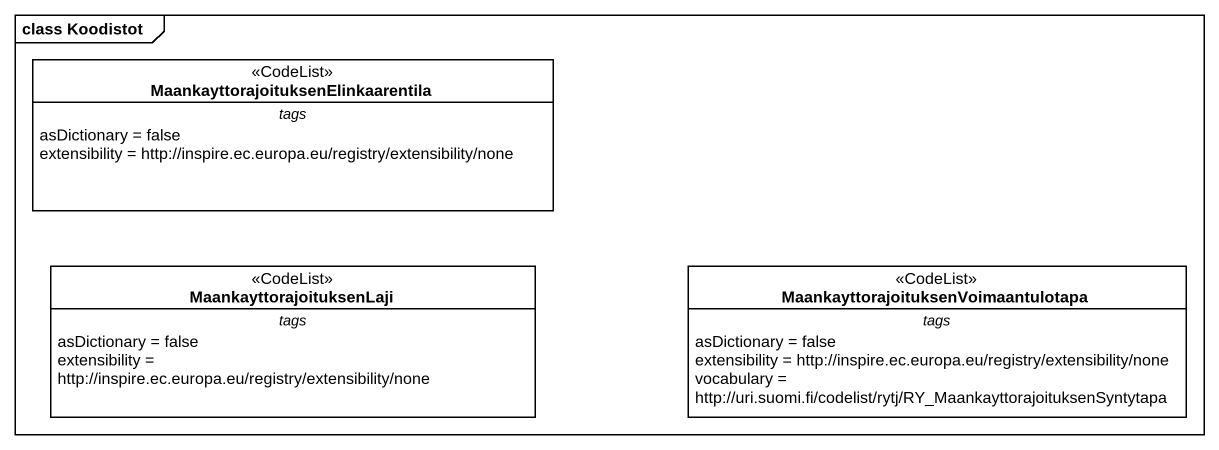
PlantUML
@startuml
mainframe class Koodistot
hide circle
hide empty members
class "MaankayttorajoituksenElinkaarentila" as MaankayttorajoituksenElinkaa <<CodeList>> {
  -- tags --
  asDictionary = false
  extensibility = http://inspire.ec.europa.eu/registry/extensibility/none
}
class MaankayttorajoituksenLaji <<CodeList>> {
  -- tags --
  asDictionary = false
  extensibility = http://inspire.ec.europa.eu/registry/extensibility/none
}
class "MaankayttorajoituksenVoimaantulotapa" as MaankayttorajoituksenVoimaan <<CodeList>> {
  -- tags --
  asDictionary = false
  extensibility = http://inspire.ec.europa.eu/registry/extensibility/none
  vocabulary = http://uri.suomi.fi/codelist/rytj/RY_MaankayttorajoituksenSyntytapa
}
@enduml
